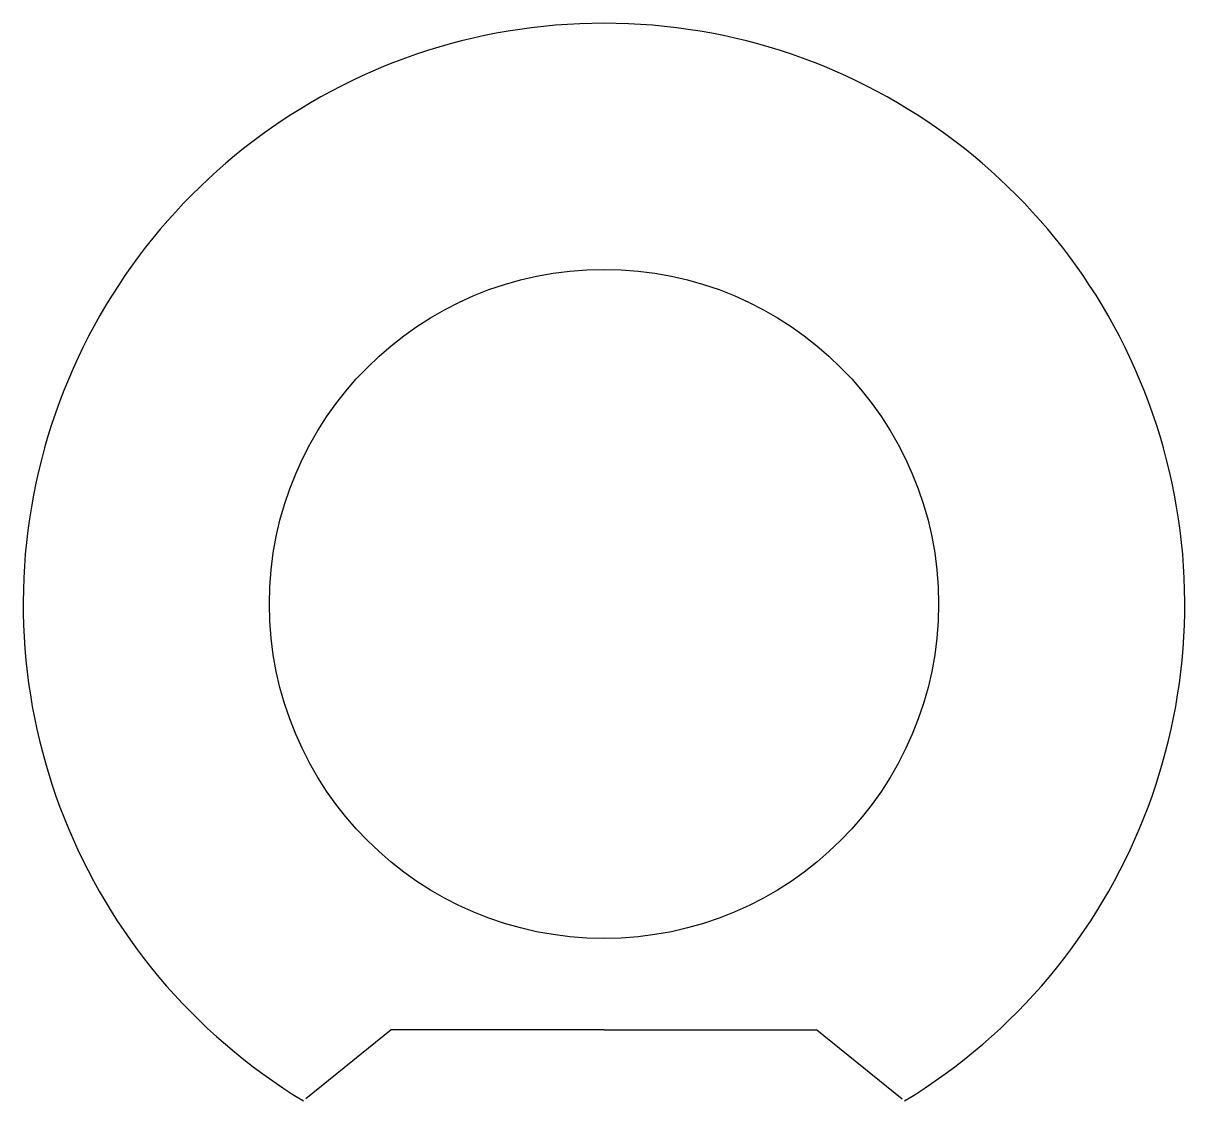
# Model space of a CAD drawing. Header units: inches. Extents: x 20 to 38, y 9.1 to 16.8.
# Drawn here: x 34.221 to 38.04, y 13.215 to 16.758 of the extents above.
import ezdxf

# ---------------------------------------------------------------- set-up
doc = ezdxf.new("R2010")
doc.units = ezdxf.units.IN
doc.header["$MEASUREMENT"] = 0
doc.layers.add('Acoperire_Motor', color=1, linetype='Continuous')
doc.layers.add('Aerisire', color=3, linetype='Continuous')

msp = doc.modelspace()

# ---------------------------------------------------------------- linework, layer by layer
at = {"layer": 'Acoperire_Motor'}
msp.add_circle((36.1305, 14.8488), 1.1, dxfattribs=at)
msp.add_arc((36.1305, 14.8488), 1.9092, 301.1756, 238.8244, dxfattribs=at)
at = {"layer": 'Aerisire'}
for p, q in [((35.4305, 13.4488), (35.1498, 13.2215)), ((36.1305, 13.4488), (35.4305, 13.4488)), ((36.1305, 13.4488), (36.8305, 13.4488)), ((36.8305, 13.4488), (37.1112, 13.2215))]:
    msp.add_line(p, q, dxfattribs=at)

doc.saveas('drawing.dxf')
